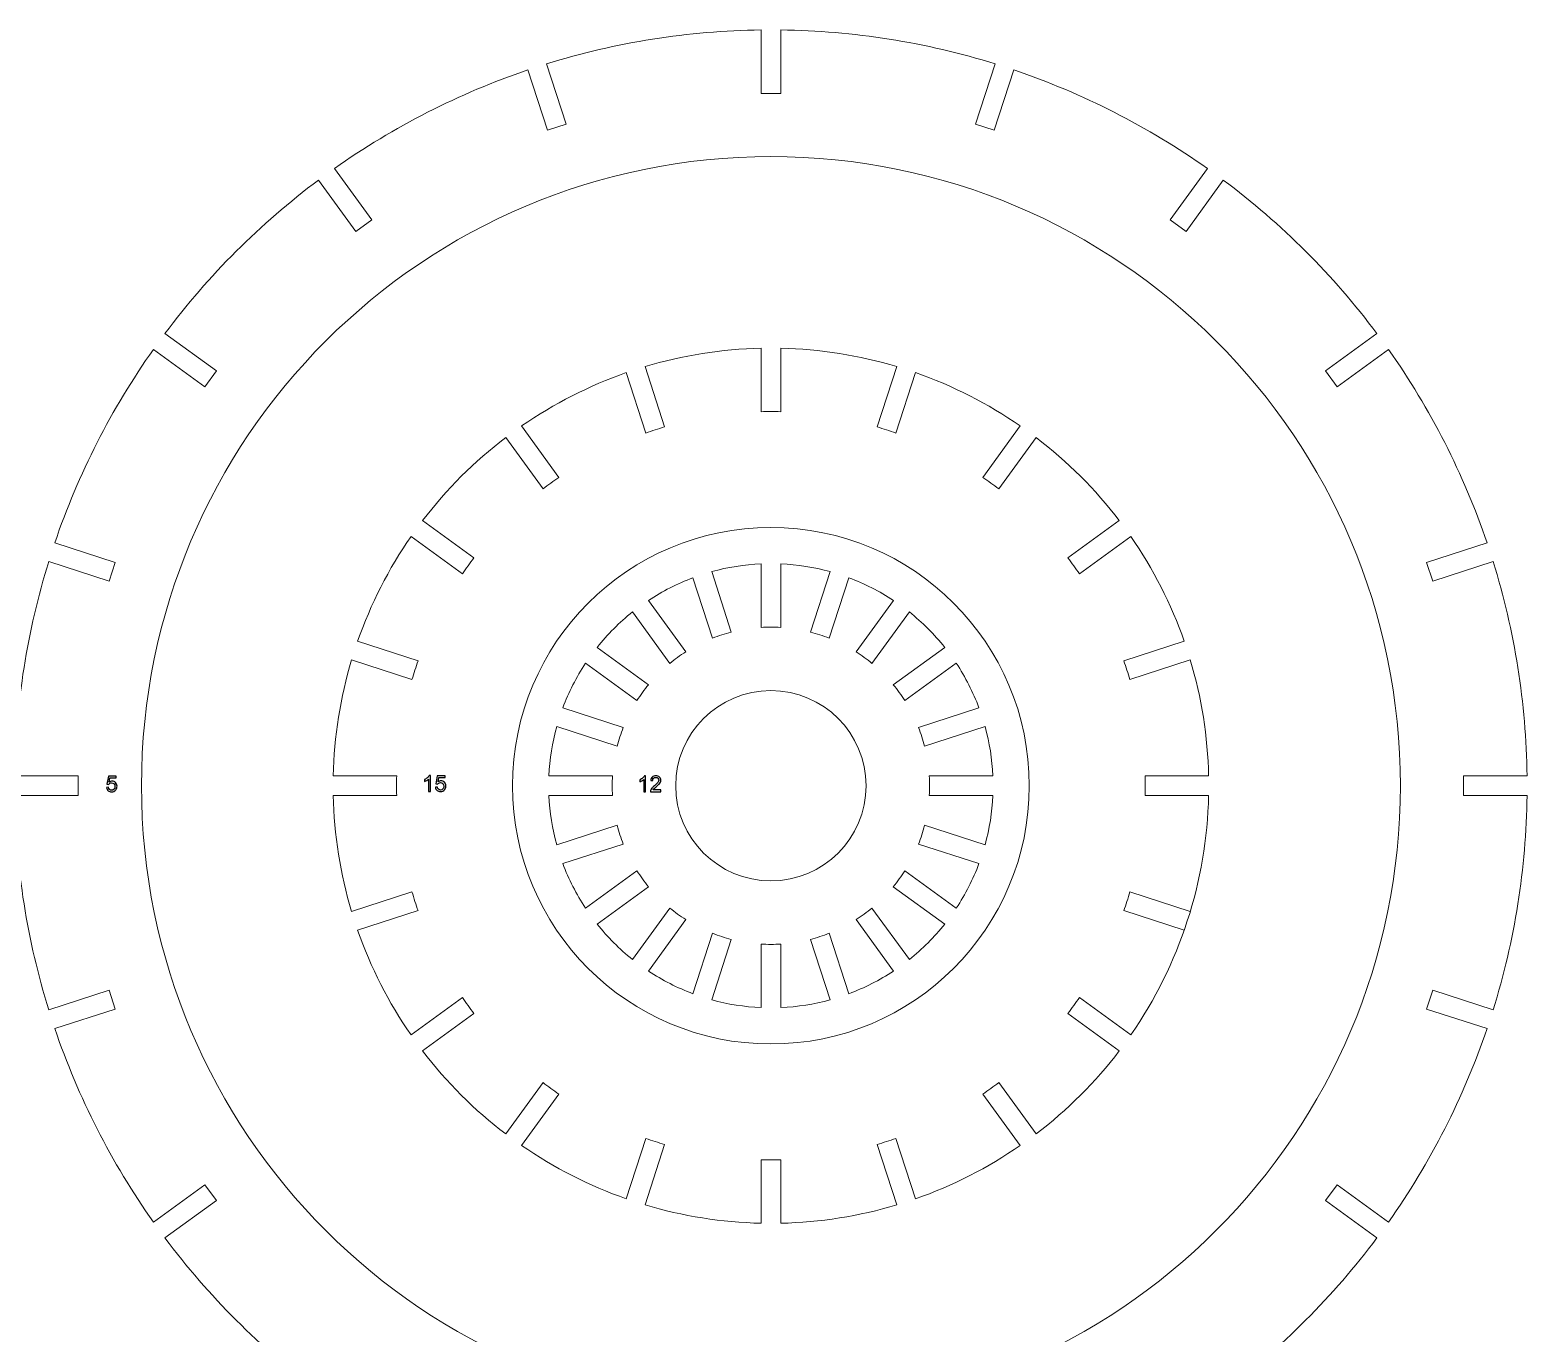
# Model space of a CAD drawing. Header units: millimetres. Extents: x -5830 to -1938, y -580 to 2011.
# Drawn here: x -3638.5 to -3402.7, y -190.2 to 15.1 of the extents above; entities that cross this region are included whole.
import ezdxf

# ---------------------------------------------------------------- set-up
doc = ezdxf.new("R2010")
doc.units = ezdxf.units.MM
doc.header["$MEASUREMENT"] = 0
doc.layers.add('layer 1', color=7, linetype='Continuous')

msp = doc.modelspace()

# ---------------------------------------------------------------- linework, layer by layer
at = {"layer": 'layer 1', "lineweight": 9}
for points in [[(-3523.3448, 15.1319), (-3534.8037, 14.9827), (-3546.1811, 13.1807), (-3557.1252, 9.7816)], [(-3523.3448, 5.1309), (-3523.3448, 5.1309), (-3523.3448, 15.1319), (-3523.3448, 15.1319)], [(-3520.2448, 5.1309), (-3520.2448, 5.1309), (-3520.2448, 15.1319), (-3520.2448, 15.1319)], [(-3486.4644, 9.7816), (-3497.4086, 13.1807), (-3508.7859, 14.9827), (-3520.2448, 15.1319)], [(-3554.0348, 0.2701), (-3554.0348, 0.2701), (-3557.1252, 9.7816), (-3557.1252, 9.7816)], [(-3489.5549, 0.2701), (-3489.5549, 0.2701), (-3486.4644, 9.7816), (-3486.4644, 9.7816)], [(-3560.0735, 8.8236), (-3570.9254, 5.1408), (-3581.1891, -0.0888), (-3590.5472, -6.7035)], [(-3556.983, -0.6878), (-3556.983, -0.6878), (-3560.0735, 8.8236), (-3560.0735, 8.8236)], [(-3486.6066, -0.6878), (-3486.6066, -0.6878), (-3483.5162, 8.8236), (-3483.5162, 8.8236)], [(-3453.0424, -6.7035), (-3462.4005, -0.0888), (-3472.6642, 5.1408), (-3483.5162, 8.8236)], [(-3523.3448, 5.1309), (-3523.3448, 5.1309), (-3520.2448, 5.1309), (-3520.2448, 5.1309)], [(-3556.983, -0.6878), (-3556.983, -0.6878), (-3554.0348, 0.2701), (-3554.0348, 0.2701)], [(-3489.5549, 0.2701), (-3489.5549, 0.2701), (-3486.6066, -0.6878), (-3486.6066, -0.6878)], [(-3584.6688, -14.7944), (-3584.6688, -14.7944), (-3590.5472, -6.7035), (-3590.5472, -6.7035)], [(-3458.9208, -14.7944), (-3458.9208, -14.7944), (-3453.0424, -6.7035), (-3453.0424, -6.7035)], [(-3593.0552, -8.5257), (-3602.2379, -15.3817), (-3610.3832, -23.527), (-3617.2392, -32.7097)], [(-3587.1768, -16.6166), (-3587.1768, -16.6166), (-3593.0552, -8.5257), (-3593.0552, -8.5257)], [(-3456.4129, -16.6166), (-3456.4129, -16.6166), (-3450.5345, -8.5257), (-3450.5345, -8.5257)], [(-3426.3504, -32.7097), (-3433.2064, -23.527), (-3441.3517, -15.3817), (-3450.5345, -8.5257)], [(-3587.1768, -16.6166), (-3587.1768, -16.6166), (-3584.6688, -14.7944), (-3584.6688, -14.7944)], [(-3458.9208, -14.7944), (-3458.9208, -14.7944), (-3456.4129, -16.6166), (-3456.4129, -16.6166)], [(-3609.1483, -38.5881), (-3609.1483, -38.5881), (-3617.2392, -32.7097), (-3617.2392, -32.7097)], [(-3434.4413, -38.5881), (-3434.4413, -38.5881), (-3426.3504, -32.7097), (-3426.3504, -32.7097)], [(-3619.0614, -35.2177), (-3625.6761, -44.5758), (-3630.9057, -54.8395), (-3634.5885, -65.6914)], [(-3610.9705, -41.0961), (-3610.9705, -41.0961), (-3619.0614, -35.2177), (-3619.0614, -35.2177)], [(-3523.3448, -35.0243), (-3529.541, -35.1636), (-3535.6901, -36.1376), (-3541.6261, -37.9198)], [(-3523.3448, -45.0273), (-3523.3448, -45.0273), (-3523.3448, -35.0243), (-3523.3448, -35.0243)], [(-3520.2448, -45.0273), (-3520.2448, -45.0273), (-3520.2448, -35.0243), (-3520.2448, -35.0243)], [(-3501.9635, -37.9198), (-3507.8995, -36.1376), (-3514.0486, -35.1636), (-3520.2448, -35.0243)], [(-3432.6192, -41.0961), (-3432.6192, -41.0961), (-3424.5283, -35.2177), (-3424.5283, -35.2177)], [(-3409.0011, -65.6914), (-3412.6839, -54.8395), (-3417.9135, -44.5758), (-3424.5283, -35.2177)], [(-3610.9705, -41.0961), (-3610.9705, -41.0961), (-3609.1483, -38.5881), (-3609.1483, -38.5881)], [(-3544.5744, -38.8777), (-3550.4242, -40.925), (-3555.9714, -43.7514), (-3561.0661, -47.2807)], [(-3541.4833, -48.3911), (-3541.4833, -48.3911), (-3544.5744, -38.8777), (-3544.5744, -38.8777)], [(-3538.535, -47.4332), (-3538.535, -47.4332), (-3541.6261, -37.9198), (-3541.6261, -37.9198)], [(-3505.0546, -47.4332), (-3505.0546, -47.4332), (-3501.9635, -37.9198), (-3501.9635, -37.9198)], [(-3502.1064, -48.3911), (-3502.1064, -48.3911), (-3499.0153, -38.8777), (-3499.0153, -38.8777)], [(-3482.5235, -47.2807), (-3487.6182, -43.7514), (-3493.1654, -40.925), (-3499.0153, -38.8777)], [(-3434.4413, -38.5881), (-3434.4413, -38.5881), (-3432.6192, -41.0961), (-3432.6192, -41.0961)], [(-3520.2448, -45.0273), (-3521.278, -45.0001), (-3522.3117, -45.0001), (-3523.3448, -45.0273)], [(-3563.5741, -49.1029), (-3568.505, -52.8576), (-3572.9073, -57.2599), (-3576.662, -62.1908)], [(-3557.6945, -57.1954), (-3557.6945, -57.1954), (-3563.5741, -49.1029), (-3563.5741, -49.1029)], [(-3555.1866, -55.3733), (-3555.1866, -55.3733), (-3561.0661, -47.2807), (-3561.0661, -47.2807)], [(-3538.535, -47.4332), (-3539.526, -47.7266), (-3540.5091, -48.046), (-3541.4833, -48.3911)], [(-3502.1064, -48.3911), (-3503.0805, -48.046), (-3504.0636, -47.7266), (-3505.0546, -47.4332)], [(-3488.4031, -55.3733), (-3488.4031, -55.3733), (-3482.5235, -47.2807), (-3482.5235, -47.2807)], [(-3485.8951, -57.1954), (-3485.8951, -57.1954), (-3480.0155, -49.1029), (-3480.0155, -49.1029)], [(-3466.9276, -62.1908), (-3470.6823, -57.2599), (-3475.0846, -52.8576), (-3480.0155, -49.1029)], [(-3555.1866, -55.3733), (-3556.0384, -55.9586), (-3556.8746, -56.5662), (-3557.6945, -57.1954)], [(-3485.8951, -57.1954), (-3486.715, -56.5662), (-3487.5513, -55.9586), (-3488.4031, -55.3733)], [(-3568.5695, -68.0704), (-3568.5695, -68.0704), (-3576.662, -62.1908), (-3576.662, -62.1908)], [(-3475.0202, -68.0704), (-3475.0202, -68.0704), (-3466.9276, -62.1908), (-3466.9276, -62.1908)], [(-3625.0771, -68.7819), (-3625.0771, -68.7819), (-3634.5885, -65.6914), (-3634.5885, -65.6914)], [(-3578.4842, -64.6988), (-3582.0135, -69.7935), (-3584.8399, -75.3407), (-3586.8872, -81.1905)], [(-3570.3916, -70.5783), (-3570.3916, -70.5783), (-3578.4842, -64.6988), (-3578.4842, -64.6988)], [(-3473.198, -70.5783), (-3473.198, -70.5783), (-3465.1055, -64.6988), (-3465.1055, -64.6988)], [(-3456.7025, -81.1905), (-3458.7497, -75.3407), (-3461.5761, -69.7935), (-3465.1055, -64.6988)], [(-3418.5126, -68.7819), (-3418.5126, -68.7819), (-3409.0011, -65.6914), (-3409.0011, -65.6914)], [(-3568.5695, -68.0704), (-3569.1987, -68.8903), (-3569.8063, -69.7265), (-3570.3916, -70.5783)], [(-3473.198, -70.5783), (-3473.7833, -69.7265), (-3474.3909, -68.8903), (-3475.0202, -68.0704)], [(-3635.5465, -68.6397), (-3638.9456, -79.5838), (-3640.7476, -90.9612), (-3640.8968, -102.4201)], [(-3626.035, -71.7302), (-3626.035, -71.7302), (-3635.5465, -68.6397), (-3635.5465, -68.6397)], [(-3626.035, -71.7302), (-3626.035, -71.7302), (-3625.0771, -68.7819), (-3625.0771, -68.7819)], [(-3523.3448, -69.0044), (-3525.9765, -69.1211), (-3528.5867, -69.5345), (-3531.1257, -70.2368)], [(-3528.0312, -79.7604), (-3528.0312, -79.7604), (-3531.1257, -70.2368), (-3531.1257, -70.2368)], [(-3523.3448, -79.0182), (-3523.3448, -79.0182), (-3523.3448, -69.0044), (-3523.3448, -69.0044)], [(-3520.2448, -79.0182), (-3520.2448, -79.0182), (-3520.2448, -69.0044), (-3520.2448, -69.0044)], [(-3512.464, -70.2368), (-3515.0029, -69.5345), (-3517.6131, -69.1211), (-3520.2448, -69.0044)], [(-3515.5584, -79.7604), (-3515.5584, -79.7604), (-3512.464, -70.2368), (-3512.464, -70.2368)], [(-3418.5126, -68.7819), (-3418.5126, -68.7819), (-3417.5546, -71.7302), (-3417.5546, -71.7302)], [(-3417.5546, -71.7302), (-3417.5546, -71.7302), (-3408.0432, -68.6397), (-3408.0432, -68.6397)], [(-3402.6929, -102.4201), (-3402.842, -90.9612), (-3404.644, -79.5838), (-3408.0432, -68.6397)], [(-3534.0739, -71.1947), (-3536.5408, -72.1189), (-3538.8955, -73.3187), (-3541.0931, -74.7712)], [(-3530.9795, -80.7184), (-3530.9795, -80.7184), (-3534.0739, -71.1947), (-3534.0739, -71.1947)], [(-3512.6101, -80.7184), (-3512.6101, -80.7184), (-3509.5157, -71.1947), (-3509.5157, -71.1947)], [(-3502.4965, -74.7712), (-3504.6942, -73.3187), (-3507.0488, -72.1189), (-3509.5157, -71.1947)], [(-3535.2072, -82.8725), (-3535.2072, -82.8725), (-3541.0931, -74.7712), (-3541.0931, -74.7712)], [(-3508.3824, -82.8725), (-3508.3824, -82.8725), (-3502.4965, -74.7712), (-3502.4965, -74.7712)], [(-3543.6011, -76.5933), (-3545.6616, -78.2346), (-3547.5303, -80.1033), (-3549.1716, -82.1638)], [(-3537.7152, -84.6946), (-3537.7152, -84.6946), (-3543.6011, -76.5933), (-3543.6011, -76.5933)], [(-3505.8745, -84.6946), (-3505.8745, -84.6946), (-3499.9885, -76.5933), (-3499.9885, -76.5933)], [(-3494.4181, -82.1638), (-3496.0593, -80.1033), (-3497.928, -78.2346), (-3499.9885, -76.5933)], [(-3528.0312, -79.7604), (-3529.0329, -80.0185), (-3530.0175, -80.3384), (-3530.9795, -80.7184)], [(-3520.2448, -79.0182), (-3521.2772, -78.954), (-3522.3125, -78.954), (-3523.3448, -79.0182)], [(-3512.6101, -80.7184), (-3513.5721, -80.3384), (-3514.5568, -80.0185), (-3515.5584, -79.7604)], [(-3577.3738, -84.2816), (-3577.3738, -84.2816), (-3586.8872, -81.1905), (-3586.8872, -81.1905)], [(-3541.0703, -88.0497), (-3541.0703, -88.0497), (-3549.1716, -82.1638), (-3549.1716, -82.1638)], [(-3502.5194, -88.0497), (-3502.5194, -88.0497), (-3494.4181, -82.1638), (-3494.4181, -82.1638)], [(-3466.2159, -84.2816), (-3466.2159, -84.2816), (-3456.7025, -81.1905), (-3456.7025, -81.1905)], [(-3587.8451, -84.1388), (-3589.6273, -90.0748), (-3590.6013, -96.2239), (-3590.7406, -102.4201)], [(-3578.3317, -87.2299), (-3578.3317, -87.2299), (-3587.8451, -84.1388), (-3587.8451, -84.1388)], [(-3577.3738, -84.2816), (-3577.7189, -85.2558), (-3578.0383, -86.2389), (-3578.3317, -87.2299)], [(-3550.9937, -84.6718), (-3552.4462, -86.8694), (-3553.646, -89.2241), (-3554.5702, -91.691)], [(-3542.8924, -90.5577), (-3542.8924, -90.5577), (-3550.9937, -84.6718), (-3550.9937, -84.6718)], [(-3535.2072, -82.8725), (-3536.0801, -83.4274), (-3536.9177, -84.036), (-3537.7152, -84.6946)], [(-3505.8745, -84.6946), (-3506.672, -84.036), (-3507.5096, -83.4274), (-3508.3824, -82.8725)], [(-3500.6972, -90.5577), (-3500.6972, -90.5577), (-3492.5959, -84.6718), (-3492.5959, -84.6718)], [(-3489.0195, -91.691), (-3489.9437, -89.2241), (-3491.1434, -86.8694), (-3492.5959, -84.6718)], [(-3465.2579, -87.2299), (-3465.5513, -86.2389), (-3465.8708, -85.2558), (-3466.2159, -84.2816)], [(-3465.2579, -87.2299), (-3465.2579, -87.2299), (-3455.7445, -84.1388), (-3455.7445, -84.1388)], [(-3452.8491, -102.4201), (-3452.9884, -96.2239), (-3453.9623, -90.0748), (-3455.7445, -84.1388)], [(-3541.0703, -88.0497), (-3541.7289, -88.8472), (-3542.3375, -89.6848), (-3542.8924, -90.5577)], [(-3500.6972, -90.5577), (-3501.2522, -89.6848), (-3501.8607, -88.8472), (-3502.5194, -88.0497)], [(-3545.0465, -94.7854), (-3545.0465, -94.7854), (-3554.5702, -91.691), (-3554.5702, -91.691)], [(-3498.5431, -94.7854), (-3498.5431, -94.7854), (-3489.0195, -91.691), (-3489.0195, -91.691)], [(-3555.5281, -94.6392), (-3556.2304, -97.1782), (-3556.6438, -99.7884), (-3556.7605, -102.4201)], [(-3546.0045, -97.7337), (-3546.0045, -97.7337), (-3555.5281, -94.6392), (-3555.5281, -94.6392)], [(-3545.0465, -94.7854), (-3545.4265, -95.7474), (-3545.7464, -96.732), (-3546.0045, -97.7337)], [(-3497.5852, -97.7337), (-3497.8432, -96.732), (-3498.1631, -95.7474), (-3498.5431, -94.7854)], [(-3497.5852, -97.7337), (-3497.5852, -97.7337), (-3488.0615, -94.6392), (-3488.0615, -94.6392)], [(-3486.8292, -102.4201), (-3486.9458, -99.7884), (-3487.3592, -97.1782), (-3488.0615, -94.6392)], [(-3630.8958, -102.4201), (-3630.8958, -102.4201), (-3640.8968, -102.4201), (-3640.8968, -102.4201)], [(-3630.8958, -105.5201), (-3630.8958, -105.5201), (-3630.8958, -102.4201), (-3630.8958, -102.4201)], [(-3580.7376, -102.4201), (-3580.7376, -102.4201), (-3590.7406, -102.4201), (-3590.7406, -102.4201)], [(-3580.7376, -102.4201), (-3580.7648, -103.4532), (-3580.7648, -104.4869), (-3580.7376, -105.5201)], [(-3546.7467, -102.4201), (-3546.7467, -102.4201), (-3556.7605, -102.4201), (-3556.7605, -102.4201)], [(-3546.7467, -102.4201), (-3546.8109, -103.4524), (-3546.8109, -104.4877), (-3546.7467, -105.5201)], [(-3496.8429, -102.4201), (-3496.8429, -102.4201), (-3486.8292, -102.4201), (-3486.8292, -102.4201)], [(-3496.8429, -105.5201), (-3496.7788, -104.4878), (-3496.7788, -103.4525), (-3496.8429, -102.4202)], [(-3462.852, -102.4201), (-3462.852, -102.4201), (-3452.8491, -102.4201), (-3452.8491, -102.4201)], [(-3462.852, -105.5201), (-3462.8249, -104.487), (-3462.8249, -103.4534), (-3462.852, -102.4204)], [(-3412.6938, -102.4201), (-3412.6938, -102.4201), (-3402.6929, -102.4201), (-3402.6929, -102.4201)], [(-3412.6938, -102.4201), (-3412.6938, -102.4201), (-3412.6938, -105.5201), (-3412.6938, -105.5201)], [(-3630.8958, -105.5201), (-3630.8958, -105.5201), (-3640.8968, -105.5201), (-3640.8968, -105.5201)], [(-3640.8968, -105.5201), (-3640.7476, -116.979), (-3638.9456, -128.3563), (-3635.5465, -139.3005)], [(-3580.7376, -105.5201), (-3580.7376, -105.5201), (-3590.7406, -105.5201), (-3590.7406, -105.5201)], [(-3590.7406, -105.5201), (-3590.6013, -111.7163), (-3589.6273, -117.8654), (-3587.8451, -123.8014)], [(-3546.7467, -105.5201), (-3546.7467, -105.5201), (-3556.7605, -105.5201), (-3556.7605, -105.5201)], [(-3556.7605, -105.5201), (-3556.6438, -108.1518), (-3556.2304, -110.762), (-3555.5281, -113.3009)], [(-3496.8429, -105.5201), (-3496.8429, -105.5201), (-3486.8292, -105.5201), (-3486.8292, -105.5201)], [(-3488.0615, -113.3009), (-3487.3592, -110.762), (-3486.9458, -108.1518), (-3486.8292, -105.5201)], [(-3465.1055, -143.2414), (-3457.4144, -132.1391), (-3453.1526, -119.0228), (-3452.8491, -105.5201)], [(-3462.852, -105.5201), (-3462.852, -105.5201), (-3452.8491, -105.5201), (-3452.8491, -105.5201)], [(-3412.6938, -105.5201), (-3412.6938, -105.5201), (-3402.6929, -105.5201), (-3402.6929, -105.5201)], [(-3408.0432, -139.3005), (-3404.644, -128.3563), (-3402.842, -116.979), (-3402.6929, -105.5201)], [(-3546.0045, -110.2065), (-3546.0045, -110.2065), (-3555.5281, -113.3009), (-3555.5281, -113.3009)], [(-3546.0045, -110.2065), (-3545.7464, -111.2081), (-3545.4265, -112.1928), (-3545.0465, -113.1548)], [(-3498.5431, -113.1548), (-3498.1631, -112.1928), (-3497.8432, -111.2081), (-3497.5852, -110.2065)], [(-3497.5852, -110.2065), (-3497.5852, -110.2065), (-3488.0615, -113.3009), (-3488.0615, -113.3009)], [(-3545.0465, -113.1548), (-3545.0465, -113.1548), (-3554.5702, -116.2492), (-3554.5702, -116.2492)], [(-3498.5431, -113.1548), (-3498.5431, -113.1548), (-3489.0195, -116.2492), (-3489.0195, -116.2492)], [(-3554.5702, -116.2492), (-3553.646, -118.7161), (-3552.4462, -121.0707), (-3550.9937, -123.2684)], [(-3542.8924, -117.3825), (-3542.8924, -117.3825), (-3550.9937, -123.2684), (-3550.9937, -123.2684)], [(-3542.8924, -117.3825), (-3542.3375, -118.2553), (-3541.7289, -119.0929), (-3541.0703, -119.8904)], [(-3502.5194, -119.8904), (-3501.8607, -119.0929), (-3501.2522, -118.2553), (-3500.6972, -117.3825)], [(-3500.6972, -117.3825), (-3500.6972, -117.3825), (-3492.5959, -123.2684), (-3492.5959, -123.2684)], [(-3492.5959, -123.2684), (-3491.1434, -121.0707), (-3489.9437, -118.7161), (-3489.0195, -116.2492)], [(-3541.0703, -119.8904), (-3541.0703, -119.8904), (-3549.1716, -125.7764), (-3549.1716, -125.7764)], [(-3502.5194, -119.8904), (-3502.5194, -119.8904), (-3494.4181, -125.7764), (-3494.4181, -125.7764)], [(-3578.3317, -120.7103), (-3578.3317, -120.7103), (-3587.8451, -123.8014), (-3587.8451, -123.8014)], [(-3578.3317, -120.7103), (-3578.0383, -121.7013), (-3577.7189, -122.6844), (-3577.3738, -123.6585)], [(-3466.2159, -123.6585), (-3465.8708, -122.6844), (-3465.5513, -121.7013), (-3465.2579, -120.7103)], [(-3465.2579, -120.7103), (-3465.2579, -120.7103), (-3455.7445, -123.8014), (-3455.7445, -123.8014)], [(-3577.3738, -123.6585), (-3577.3738, -123.6585), (-3586.8872, -126.7496), (-3586.8872, -126.7496)], [(-3537.7152, -123.2455), (-3537.7152, -123.2455), (-3543.6011, -131.3468), (-3543.6011, -131.3468)], [(-3537.7152, -123.2455), (-3536.9177, -123.9042), (-3536.0801, -124.5128), (-3535.2072, -125.0677)], [(-3508.3824, -125.0677), (-3507.5096, -124.5128), (-3506.672, -123.9042), (-3505.8745, -123.2455)], [(-3505.8745, -123.2455), (-3505.8745, -123.2455), (-3499.9885, -131.3468), (-3499.9885, -131.3468)], [(-3466.2159, -123.6585), (-3466.2159, -123.6585), (-3456.7025, -126.7496), (-3456.7025, -126.7496)], [(-3586.8872, -126.7496), (-3584.8399, -132.5995), (-3582.0135, -138.1467), (-3578.4842, -143.2414)], [(-3549.1716, -125.7764), (-3547.5303, -127.8369), (-3545.6616, -129.7056), (-3543.6011, -131.3468)], [(-3535.2072, -125.0677), (-3535.2072, -125.0677), (-3541.0931, -133.169), (-3541.0931, -133.169)], [(-3530.9795, -127.2218), (-3530.9795, -127.2218), (-3534.0739, -136.7454), (-3534.0739, -136.7454)], [(-3530.9795, -127.2218), (-3530.0175, -127.6018), (-3529.0329, -127.9217), (-3528.0312, -128.1797)], [(-3515.5584, -128.1797), (-3514.5568, -127.9217), (-3513.5721, -127.6018), (-3512.6101, -127.2218)], [(-3512.6101, -127.2218), (-3512.6101, -127.2218), (-3509.5157, -136.7454), (-3509.5157, -136.7454)], [(-3508.3824, -125.0677), (-3508.3824, -125.0677), (-3502.4965, -133.169), (-3502.4965, -133.169)], [(-3499.9885, -131.3468), (-3497.928, -129.7056), (-3496.0593, -127.8369), (-3494.4181, -125.7764)], [(-3528.0312, -128.1797), (-3528.0312, -128.1797), (-3531.1257, -137.7034), (-3531.1257, -137.7034)], [(-3523.3448, -128.922), (-3522.3125, -128.9861), (-3521.2772, -128.9861), (-3520.2448, -128.922)], [(-3523.3448, -128.922), (-3523.3448, -128.922), (-3523.3448, -138.9357), (-3523.3448, -138.9357)], [(-3520.2448, -128.922), (-3520.2448, -128.922), (-3520.2448, -138.9357), (-3520.2448, -138.9357)], [(-3515.5584, -128.1797), (-3515.5584, -128.1797), (-3512.464, -137.7034), (-3512.464, -137.7034)], [(-3541.0931, -133.169), (-3538.8955, -134.6215), (-3536.5408, -135.8212), (-3534.0739, -136.7454)], [(-3509.5157, -136.7454), (-3507.0488, -135.8212), (-3504.6942, -134.6215), (-3502.4965, -133.169)], [(-3626.035, -136.21), (-3626.035, -136.21), (-3635.5465, -139.3005), (-3635.5465, -139.3005)], [(-3625.0771, -139.1583), (-3625.0771, -139.1583), (-3626.035, -136.21), (-3626.035, -136.21)], [(-3417.5546, -136.21), (-3417.5546, -136.21), (-3418.5126, -139.1583), (-3418.5126, -139.1583)], [(-3417.5546, -136.21), (-3417.5546, -136.21), (-3408.0432, -139.3005), (-3408.0432, -139.3005)], [(-3570.3916, -137.3618), (-3570.3916, -137.3618), (-3578.4842, -143.2414), (-3578.4842, -143.2414)], [(-3570.3916, -137.3618), (-3569.8063, -138.2136), (-3569.1987, -139.0499), (-3568.5695, -139.8698)], [(-3531.1257, -137.7034), (-3528.5867, -138.4057), (-3525.9765, -138.8191), (-3523.3448, -138.9357)], [(-3520.2448, -138.9357), (-3517.6131, -138.8191), (-3515.0029, -138.4057), (-3512.464, -137.7034)], [(-3475.0202, -139.8698), (-3474.3909, -139.0499), (-3473.7833, -138.2136), (-3473.198, -137.3618)], [(-3473.198, -137.3618), (-3473.198, -137.3618), (-3465.1055, -143.2414), (-3465.1055, -143.2414)], [(-3625.0771, -139.1583), (-3625.0771, -139.1583), (-3634.5885, -142.2487), (-3634.5885, -142.2487)], [(-3568.5695, -139.8698), (-3568.5695, -139.8698), (-3576.662, -145.7494), (-3576.662, -145.7494)], [(-3475.0202, -139.8698), (-3475.0202, -139.8698), (-3466.9276, -145.7494), (-3466.9276, -145.7494)], [(-3418.5126, -139.1583), (-3418.5126, -139.1583), (-3409.0011, -142.2487), (-3409.0011, -142.2487)], [(-3634.5885, -142.2487), (-3630.9057, -153.1007), (-3625.6761, -163.3644), (-3619.0614, -172.7225)], [(-3424.5283, -172.7225), (-3417.9135, -163.3644), (-3412.6839, -153.1007), (-3409.0011, -142.2487)], [(-3576.662, -145.7494), (-3572.9073, -150.6803), (-3568.505, -155.0826), (-3563.5741, -158.8373)], [(-3480.0155, -158.8373), (-3475.0846, -155.0826), (-3470.6823, -150.6803), (-3466.9276, -145.7494)], [(-3557.6945, -150.7447), (-3557.6945, -150.7447), (-3563.5741, -158.8373), (-3563.5741, -158.8373)], [(-3557.6945, -150.7447), (-3556.8746, -151.374), (-3556.0384, -151.9816), (-3555.1866, -152.5669)], [(-3488.4031, -152.5669), (-3487.5513, -151.9816), (-3486.715, -151.374), (-3485.8951, -150.7447)], [(-3485.8951, -150.7447), (-3485.8951, -150.7447), (-3480.0155, -158.8373), (-3480.0155, -158.8373)], [(-3555.1866, -152.5669), (-3555.1866, -152.5669), (-3561.0661, -160.6594), (-3561.0661, -160.6594)], [(-3488.4031, -152.5669), (-3488.4031, -152.5669), (-3482.5235, -160.6594), (-3482.5235, -160.6594)], [(-3541.4833, -159.549), (-3541.4833, -159.549), (-3544.5744, -169.0624), (-3544.5744, -169.0624)], [(-3541.4833, -159.549), (-3540.5091, -159.8941), (-3539.526, -160.2136), (-3538.535, -160.507)], [(-3505.0546, -160.507), (-3504.0636, -160.2136), (-3503.0805, -159.8941), (-3502.1064, -159.549)], [(-3502.1064, -159.549), (-3502.1064, -159.549), (-3499.0153, -169.0624), (-3499.0153, -169.0624)], [(-3561.0661, -160.6594), (-3555.9714, -164.1888), (-3550.4242, -167.0152), (-3544.5744, -169.0624)], [(-3538.535, -160.507), (-3538.535, -160.507), (-3541.6261, -170.0204), (-3541.6261, -170.0204)], [(-3505.0546, -160.507), (-3505.0546, -160.507), (-3501.9635, -170.0204), (-3501.9635, -170.0204)], [(-3499.0153, -169.0624), (-3493.1654, -167.0152), (-3487.6182, -164.1888), (-3482.5235, -160.6594)], [(-3523.3448, -162.9129), (-3522.3117, -162.94), (-3521.278, -162.94), (-3520.2448, -162.9129)], [(-3523.3448, -162.9129), (-3523.3448, -162.9129), (-3523.3448, -172.9158), (-3523.3448, -172.9158)], [(-3520.2448, -162.9129), (-3520.2448, -162.9129), (-3520.2448, -172.9158), (-3520.2448, -172.9158)], [(-3610.9705, -166.8441), (-3610.9705, -166.8441), (-3619.0614, -172.7225), (-3619.0614, -172.7225)], [(-3609.1483, -169.352), (-3609.1483, -169.352), (-3610.9705, -166.8441), (-3610.9705, -166.8441)], [(-3432.6192, -166.8441), (-3432.6192, -166.8441), (-3434.4413, -169.352), (-3434.4413, -169.352)], [(-3432.6192, -166.8441), (-3432.6192, -166.8441), (-3424.5283, -172.7225), (-3424.5283, -172.7225)], [(-3609.1483, -169.352), (-3609.1483, -169.352), (-3617.2392, -175.2304), (-3617.2392, -175.2304)], [(-3434.4413, -169.352), (-3434.4413, -169.352), (-3426.3504, -175.2304), (-3426.3504, -175.2304)], [(-3541.6261, -170.0204), (-3535.6901, -171.8026), (-3529.541, -172.7765), (-3523.3448, -172.9158)], [(-3520.2448, -172.9158), (-3514.0486, -172.7765), (-3507.8995, -171.8026), (-3501.9635, -170.0204)], [(-3617.2392, -175.2304), (-3610.3832, -184.4132), (-3602.2379, -192.5585), (-3593.0552, -199.4145)], [(-3450.5345, -199.4145), (-3441.3517, -192.5585), (-3433.2064, -184.4132), (-3426.3504, -175.2304)]]:
    msp.add_open_spline(points, degree=3, dxfattribs=at)
for points in [[(-3422.6528, -103.9701), (-3422.6528, -49.2155), (-3467.0401, -4.8281), (-3521.7947, -4.8281), (-3521.7947, -4.8281), (-3576.5493, -4.828), (-3620.9367, -49.2152), (-3620.9368, -103.9698), (-3620.9368, -103.9698), (-3620.937, -158.7244), (-3576.5498, -203.1119), (-3521.7952, -203.1121), (-3521.7952, -203.1121), (-3467.0406, -203.1123), (-3422.6531, -158.7252), (-3422.6528, -103.9706)], [(-3481.0953, -103.9701), (-3481.0953, -81.4924), (-3499.3171, -63.2706), (-3521.7948, -63.2705), (-3521.7948, -63.2705), (-3544.2725, -63.2705), (-3562.4943, -81.4923), (-3562.4944, -103.97), (-3562.4944, -103.97), (-3562.4944, -126.4477), (-3544.2727, -144.6695), (-3521.795, -144.6696), (-3521.795, -144.6696), (-3499.3173, -144.6697), (-3481.0954, -126.448), (-3481.0953, -103.9703)], [(-3506.7948, -103.9701), (-3506.7948, -95.6858), (-3513.5105, -88.9701), (-3521.7948, -88.9701), (-3521.7948, -88.9701), (-3530.0791, -88.9701), (-3536.7948, -95.6858), (-3536.7948, -103.97), (-3536.7948, -103.97), (-3536.7948, -112.2543), (-3530.0791, -118.97), (-3521.7949, -118.9701), (-3521.7949, -118.9701), (-3513.5106, -118.9701), (-3506.7949, -112.2544), (-3506.7948, -103.9702)]]:
    msp.add_open_spline(points, degree=3, knots=[0, 0, 0, 0, 0.2, 0.2, 0.2, 0.2, 0.4, 0.4, 0.4, 0.4, 0.6, 0.6, 0.6, 0.6, 1, 1, 1, 1], dxfattribs=at)
at = {"layer": 'layer 1'}
for points, knots in [([(-3626.4386, -104.2455), (-3626.4386, -104.2455), (-3626.1191, -104.2212), (-3626.1191, -104.2212), (-3626.1191, -104.2212), (-3626.0954, -104.3769), (-3626.0404, -104.4938), (-3625.9548, -104.5725), (-3625.9548, -104.5725), (-3625.8691, -104.6506), (-3625.7644, -104.69), (-3625.6411, -104.69), (-3625.6411, -104.69), (-3625.4924, -104.69), (-3625.368, -104.6344), (-3625.2667, -104.5239), (-3625.2667, -104.5239), (-3625.166, -104.4128), (-3625.1157, -104.2658), (-3625.1157, -104.0829), (-3625.1157, -104.0829), (-3625.1157, -103.9087), (-3625.1637, -103.7716), (-3625.2603, -103.6709), (-3625.2603, -103.6709), (-3625.357, -103.5702), (-3625.4849, -103.5198), (-3625.644, -103.5198), (-3625.644, -103.5198), (-3625.743, -103.5198), (-3625.8315, -103.5424), (-3625.9102, -103.5875), (-3625.9102, -103.5875), (-3625.9883, -103.6327), (-3626.0497, -103.6911), (-3626.0948, -103.7629), (-3626.0948, -103.7629), (-3626.0948, -103.7629), (-3626.383, -103.7212), (-3626.383, -103.7212), (-3626.383, -103.7212), (-3626.383, -103.7212), (-3626.1434, -102.4435), (-3626.1434, -102.4435), (-3626.1434, -102.4435), (-3626.1434, -102.4435), (-3624.9108, -102.4435), (-3624.9108, -102.4435), (-3624.9108, -102.4435), (-3624.9108, -102.4435), (-3624.9108, -102.7351), (-3624.9108, -102.7351), (-3624.9108, -102.7351), (-3624.9108, -102.7351), (-3625.8998, -102.7351), (-3625.8998, -102.7351), (-3625.8998, -102.7351), (-3625.8998, -102.7351), (-3626.0323, -103.4058), (-3626.0323, -103.4058), (-3626.0323, -103.4058), (-3625.8836, -103.3011), (-3625.7273, -103.249), (-3625.5642, -103.249), (-3625.5642, -103.249), (-3625.3477, -103.249), (-3625.1648, -103.3242), (-3625.0161, -103.4747), (-3625.0161, -103.4747), (-3624.8674, -103.6252), (-3624.7927, -103.8184), (-3624.7927, -104.0546), (-3624.7927, -104.0546), (-3624.7927, -104.2797), (-3624.8581, -104.4741), (-3624.9889, -104.6379), (-3624.9889, -104.6379), (-3625.1481, -104.8393), (-3625.3657, -104.94), (-3625.6411, -104.94), (-3625.6411, -104.94), (-3625.8668, -104.94), (-3626.0508, -104.8763), (-3626.1938, -104.7496), (-3626.1938, -104.7496), (-3626.3367, -104.6228), (-3626.4183, -104.455), (-3626.4386, -104.2455)], [0, 0, 0, 0, 0.04347826, 0.04347826, 0.04347826, 0.04347826, 0.08695652, 0.08695652, 0.08695652, 0.08695652, 0.13043478, 0.13043478, 0.13043478, 0.13043478, 0.17391304, 0.17391304, 0.17391304, 0.17391304, 0.2173913, 0.2173913, 0.2173913, 0.2173913, 0.26086957, 0.26086957, 0.26086957, 0.26086957, 0.30434783, 0.30434783, 0.30434783, 0.30434783, 0.34782609, 0.34782609, 0.34782609, 0.34782609, 0.39130435, 0.39130435, 0.39130435, 0.39130435, 0.43478261, 0.43478261, 0.43478261, 0.43478261, 0.47826087, 0.47826087, 0.47826087, 0.47826087, 0.52173913, 0.52173913, 0.52173913, 0.52173913, 0.56521739, 0.56521739, 0.56521739, 0.56521739, 0.60869565, 0.60869565, 0.60869565, 0.60869565, 0.65217391, 0.65217391, 0.65217391, 0.65217391, 0.69565217, 0.69565217, 0.69565217, 0.69565217, 0.73913043, 0.73913043, 0.73913043, 0.73913043, 0.7826087, 0.7826087, 0.7826087, 0.7826087, 0.82608696, 0.82608696, 0.82608696, 0.82608696, 0.86956522, 0.86956522, 0.86956522, 0.86956522, 0.91304348, 0.91304348, 0.91304348, 0.91304348, 1, 1, 1, 1]), ([(-3575.4193, -104.859), (-3575.4193, -104.859), (-3575.7249, -104.859), (-3575.7249, -104.859), (-3575.7249, -104.859), (-3575.7249, -104.859), (-3575.7249, -102.9134), (-3575.7249, -102.9134), (-3575.7249, -102.9134), (-3575.7984, -102.984), (-3575.895, -103.054), (-3576.0142, -103.1241), (-3576.0142, -103.1241), (-3576.1335, -103.1941), (-3576.2411, -103.2467), (-3576.336, -103.2815), (-3576.336, -103.2815), (-3576.336, -103.2815), (-3576.336, -102.9863), (-3576.336, -102.9863), (-3576.336, -102.9863), (-3576.1653, -102.9065), (-3576.016, -102.8092), (-3575.8881, -102.6947), (-3575.8881, -102.6947), (-3575.7602, -102.5807), (-3575.6693, -102.4701), (-3575.6161, -102.3625), (-3575.6161, -102.3625), (-3575.6161, -102.3625), (-3575.4193, -102.3625), (-3575.4193, -102.3625), (-3575.4193, -102.3625), (-3575.4193, -102.3625), (-3575.4193, -104.859), (-3575.4193, -104.859)], [0, 0, 0, 0, 0.1, 0.1, 0.1, 0.1, 0.2, 0.2, 0.2, 0.2, 0.3, 0.3, 0.3, 0.3, 0.4, 0.4, 0.4, 0.4, 0.5, 0.5, 0.5, 0.5, 0.6, 0.6, 0.6, 0.6, 0.7, 0.7, 0.7, 0.7, 0.8, 0.8, 0.8, 0.8, 1, 1, 1, 1]), ([(-3574.6341, -104.2062), (-3574.6341, -104.2062), (-3574.3146, -104.1819), (-3574.3146, -104.1819), (-3574.3146, -104.1819), (-3574.2909, -104.3376), (-3574.2359, -104.4545), (-3574.1503, -104.5332), (-3574.1503, -104.5332), (-3574.0646, -104.6113), (-3573.9599, -104.6507), (-3573.8366, -104.6507), (-3573.8366, -104.6507), (-3573.6879, -104.6507), (-3573.5635, -104.5951), (-3573.4622, -104.4846), (-3573.4622, -104.4846), (-3573.3615, -104.3735), (-3573.3112, -104.2265), (-3573.3112, -104.0436), (-3573.3112, -104.0436), (-3573.3112, -103.8694), (-3573.3592, -103.7323), (-3573.4558, -103.6316), (-3573.4558, -103.6316), (-3573.5525, -103.5309), (-3573.6804, -103.4805), (-3573.8395, -103.4805), (-3573.8395, -103.4805), (-3573.9385, -103.4805), (-3574.027, -103.5031), (-3574.1057, -103.5482), (-3574.1057, -103.5482), (-3574.1838, -103.5934), (-3574.2452, -103.6518), (-3574.2903, -103.7236), (-3574.2903, -103.7236), (-3574.2903, -103.7236), (-3574.5785, -103.6819), (-3574.5785, -103.6819), (-3574.5785, -103.6819), (-3574.5785, -103.6819), (-3574.3389, -102.4042), (-3574.3389, -102.4042), (-3574.3389, -102.4042), (-3574.3389, -102.4042), (-3573.1063, -102.4042), (-3573.1063, -102.4042), (-3573.1063, -102.4042), (-3573.1063, -102.4042), (-3573.1063, -102.6958), (-3573.1063, -102.6958), (-3573.1063, -102.6958), (-3573.1063, -102.6958), (-3574.0953, -102.6958), (-3574.0953, -102.6958), (-3574.0953, -102.6958), (-3574.0953, -102.6958), (-3574.2278, -103.3665), (-3574.2278, -103.3665), (-3574.2278, -103.3665), (-3574.0791, -103.2618), (-3573.9228, -103.2097), (-3573.7597, -103.2097), (-3573.7597, -103.2097), (-3573.5432, -103.2097), (-3573.3603, -103.2849), (-3573.2116, -103.4354), (-3573.2116, -103.4354), (-3573.0629, -103.5859), (-3572.9882, -103.7791), (-3572.9882, -104.0153), (-3572.9882, -104.0153), (-3572.9882, -104.2404), (-3573.0536, -104.4348), (-3573.1844, -104.5986), (-3573.1844, -104.5986), (-3573.3436, -104.8), (-3573.5612, -104.9007), (-3573.8366, -104.9007), (-3573.8366, -104.9007), (-3574.0623, -104.9007), (-3574.2463, -104.837), (-3574.3893, -104.7103), (-3574.3893, -104.7103), (-3574.5322, -104.5835), (-3574.6138, -104.4157), (-3574.6341, -104.2062)], [0, 0, 0, 0, 0.04347826, 0.04347826, 0.04347826, 0.04347826, 0.08695652, 0.08695652, 0.08695652, 0.08695652, 0.13043478, 0.13043478, 0.13043478, 0.13043478, 0.17391304, 0.17391304, 0.17391304, 0.17391304, 0.2173913, 0.2173913, 0.2173913, 0.2173913, 0.26086957, 0.26086957, 0.26086957, 0.26086957, 0.30434783, 0.30434783, 0.30434783, 0.30434783, 0.34782609, 0.34782609, 0.34782609, 0.34782609, 0.39130435, 0.39130435, 0.39130435, 0.39130435, 0.43478261, 0.43478261, 0.43478261, 0.43478261, 0.47826087, 0.47826087, 0.47826087, 0.47826087, 0.52173913, 0.52173913, 0.52173913, 0.52173913, 0.56521739, 0.56521739, 0.56521739, 0.56521739, 0.60869565, 0.60869565, 0.60869565, 0.60869565, 0.65217391, 0.65217391, 0.65217391, 0.65217391, 0.69565217, 0.69565217, 0.69565217, 0.69565217, 0.73913043, 0.73913043, 0.73913043, 0.73913043, 0.7826087, 0.7826087, 0.7826087, 0.7826087, 0.82608696, 0.82608696, 0.82608696, 0.82608696, 0.86956522, 0.86956522, 0.86956522, 0.86956522, 0.91304348, 0.91304348, 0.91304348, 0.91304348, 1, 1, 1, 1]), ([(-3541.5256, -104.9098), (-3541.5256, -104.9098), (-3541.8312, -104.9098), (-3541.8312, -104.9098), (-3541.8312, -104.9098), (-3541.8312, -104.9098), (-3541.8312, -102.9642), (-3541.8312, -102.9642), (-3541.8312, -102.9642), (-3541.9047, -103.0348), (-3542.0013, -103.1048), (-3542.1205, -103.1749), (-3542.1205, -103.1749), (-3542.2398, -103.2449), (-3542.3474, -103.2975), (-3542.4423, -103.3323), (-3542.4423, -103.3323), (-3542.4423, -103.3323), (-3542.4423, -103.0371), (-3542.4423, -103.0371), (-3542.4423, -103.0371), (-3542.2716, -102.9573), (-3542.1223, -102.86), (-3541.9944, -102.7455), (-3541.9944, -102.7455), (-3541.8665, -102.6315), (-3541.7756, -102.5209), (-3541.7224, -102.4133), (-3541.7224, -102.4133), (-3541.7224, -102.4133), (-3541.5256, -102.4133), (-3541.5256, -102.4133), (-3541.5256, -102.4133), (-3541.5256, -102.4133), (-3541.5256, -104.9098), (-3541.5256, -104.9098)], [0, 0, 0, 0, 0.1, 0.1, 0.1, 0.1, 0.2, 0.2, 0.2, 0.2, 0.3, 0.3, 0.3, 0.3, 0.4, 0.4, 0.4, 0.4, 0.5, 0.5, 0.5, 0.5, 0.6, 0.6, 0.6, 0.6, 0.7, 0.7, 0.7, 0.7, 0.8, 0.8, 0.8, 0.8, 1, 1, 1, 1]), ([(-3539.1397, -104.6181), (-3539.1397, -104.6181), (-3539.1397, -104.9098), (-3539.1397, -104.9098), (-3539.1397, -104.9098), (-3539.1397, -104.9098), (-3540.7855, -104.9098), (-3540.7855, -104.9098), (-3540.7855, -104.9098), (-3540.7878, -104.8363), (-3540.7757, -104.7657), (-3540.7496, -104.6974), (-3540.7496, -104.6974), (-3540.7074, -104.5857), (-3540.6397, -104.4752), (-3540.5465, -104.367), (-3540.5465, -104.367), (-3540.4533, -104.2588), (-3540.3202, -104.1338), (-3540.1472, -103.992), (-3540.1472, -103.992), (-3539.8781, -103.7703), (-3539.6952, -103.595), (-3539.5997, -103.4654), (-3539.5997, -103.4654), (-3539.5037, -103.3357), (-3539.4557, -103.2131), (-3539.4557, -103.0973), (-3539.4557, -103.0973), (-3539.4557, -102.9764), (-3539.4991, -102.8745), (-3539.5859, -102.7912), (-3539.5859, -102.7912), (-3539.6727, -102.7084), (-3539.7861, -102.6668), (-3539.9256, -102.6668), (-3539.9256, -102.6668), (-3540.0731, -102.6668), (-3540.1912, -102.7107), (-3540.2797, -102.7987), (-3540.2797, -102.7987), (-3540.3683, -102.8861), (-3540.4128, -103.0076), (-3540.414, -103.1633), (-3540.414, -103.1633), (-3540.414, -103.1633), (-3540.7265, -103.132), (-3540.7265, -103.132), (-3540.7265, -103.132), (-3540.7051, -102.8982), (-3540.624, -102.72), (-3540.484, -102.5973), (-3540.484, -102.5973), (-3540.3434, -102.4746), (-3540.1553, -102.4133), (-3539.9186, -102.4133), (-3539.9186, -102.4133), (-3539.6802, -102.4133), (-3539.491, -102.4793), (-3539.3521, -102.6118), (-3539.3521, -102.6118), (-3539.2126, -102.7443), (-3539.1432, -102.9087), (-3539.1432, -103.1043), (-3539.1432, -103.1043), (-3539.1432, -103.2038), (-3539.1634, -103.3016), (-3539.2045, -103.3977), (-3539.2045, -103.3977), (-3539.245, -103.4943), (-3539.3127, -103.5956), (-3539.407, -103.7021), (-3539.407, -103.7021), (-3539.5019, -103.808), (-3539.6588, -103.9544), (-3539.8775, -104.1396), (-3539.8775, -104.1396), (-3540.061, -104.2935), (-3540.179, -104.3977), (-3540.2311, -104.4526), (-3540.2311, -104.4526), (-3540.2832, -104.5076), (-3540.326, -104.5626), (-3540.3602, -104.6181), (-3540.3602, -104.6181), (-3540.3602, -104.6181), (-3539.1397, -104.6181), (-3539.1397, -104.6181)], [0, 0, 0, 0, 0.04347826, 0.04347826, 0.04347826, 0.04347826, 0.08695652, 0.08695652, 0.08695652, 0.08695652, 0.13043478, 0.13043478, 0.13043478, 0.13043478, 0.17391304, 0.17391304, 0.17391304, 0.17391304, 0.2173913, 0.2173913, 0.2173913, 0.2173913, 0.26086957, 0.26086957, 0.26086957, 0.26086957, 0.30434783, 0.30434783, 0.30434783, 0.30434783, 0.34782609, 0.34782609, 0.34782609, 0.34782609, 0.39130435, 0.39130435, 0.39130435, 0.39130435, 0.43478261, 0.43478261, 0.43478261, 0.43478261, 0.47826087, 0.47826087, 0.47826087, 0.47826087, 0.52173913, 0.52173913, 0.52173913, 0.52173913, 0.56521739, 0.56521739, 0.56521739, 0.56521739, 0.60869565, 0.60869565, 0.60869565, 0.60869565, 0.65217391, 0.65217391, 0.65217391, 0.65217391, 0.69565217, 0.69565217, 0.69565217, 0.69565217, 0.73913043, 0.73913043, 0.73913043, 0.73913043, 0.7826087, 0.7826087, 0.7826087, 0.7826087, 0.82608696, 0.82608696, 0.82608696, 0.82608696, 0.86956522, 0.86956522, 0.86956522, 0.86956522, 0.91304348, 0.91304348, 0.91304348, 0.91304348, 1, 1, 1, 1])]:
    msp.add_open_spline(points, degree=3, knots=knots, dxfattribs=at)

doc.saveas('drawing.dxf')
